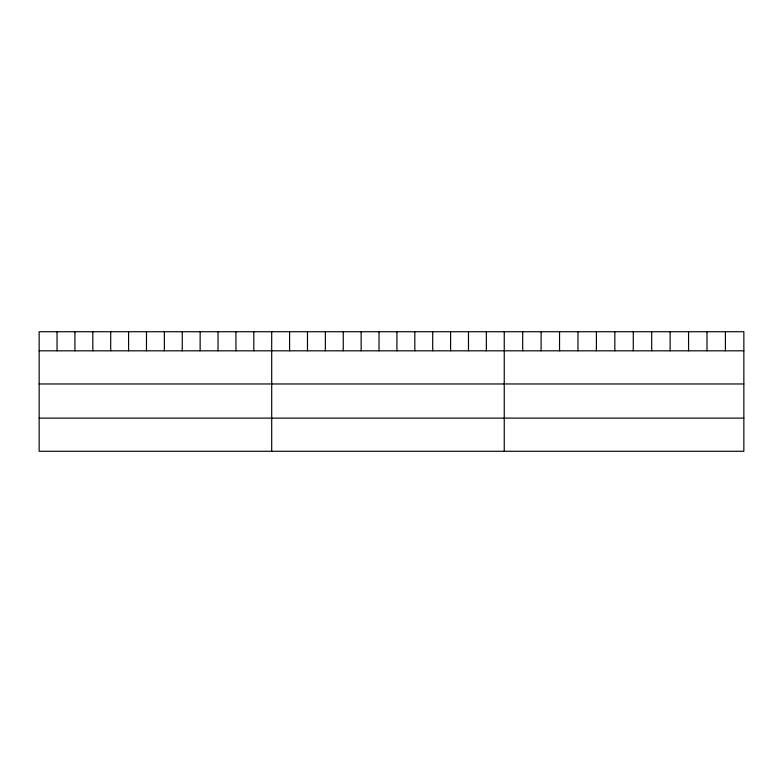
<?xml version="1.0" encoding="UTF-8"?>
<svg xmlns="http://www.w3.org/2000/svg" width="783" height="783" viewBox="0 0 783 783"><rect width="100%" height="100%" fill="white"/><g stroke="black" fill="none" stroke-linecap="round" stroke-linejoin="round"><path stroke-width="1.17" d="M743.85 350.813L743.85 451.272L39.15 451.272L39.15 331.728L743.85 331.728L743.85 350.813L39.15 350.813M39.15 383.964L743.85 383.964M39.15 418.122L743.85 418.122M725.42 331.728L725.42 350.813M706.99 331.728L706.99 350.813M688.56 331.728L688.56 350.813M670.131 331.728L670.131 350.813M651.701 331.728L651.701 350.813M633.271 331.728L633.271 350.813M614.831 331.728L614.831 350.813M596.401 331.728L596.401 350.813M577.971 331.728L577.971 350.813M559.542 331.728L559.542 350.813M541.112 331.728L541.112 350.813M522.682 331.728L522.682 350.813M504.252 331.728L504.252 451.272M486.36 331.728L486.36 350.813M468.479 331.728L468.479 350.813M450.587 331.728L450.587 350.813M432.696 331.728L432.696 350.813M414.814 331.728L414.814 350.813M396.922 331.728L396.922 350.813M379.031 331.728L379.031 350.813M361.139 331.728L361.139 350.813M343.257 331.728L343.257 350.813M325.366 331.728L325.366 350.813M307.474 331.728L307.474 350.813M289.593 331.728L289.593 350.813M271.701 331.728L271.701 451.272M253.809 331.728L253.809 350.813M235.928 331.728L235.928 350.813M218.036 331.728L218.036 350.813M200.145 331.728L200.145 350.813M182.263 331.728L182.263 350.813M164.371 331.728L164.371 350.813M146.48 331.728L146.48 350.813M128.588 331.728L128.588 350.813M110.706 331.728L110.706 350.813M92.815 331.728L92.815 350.813M74.923 331.728L74.923 350.813M57.042 331.728L57.042 350.813"/></g></svg>
